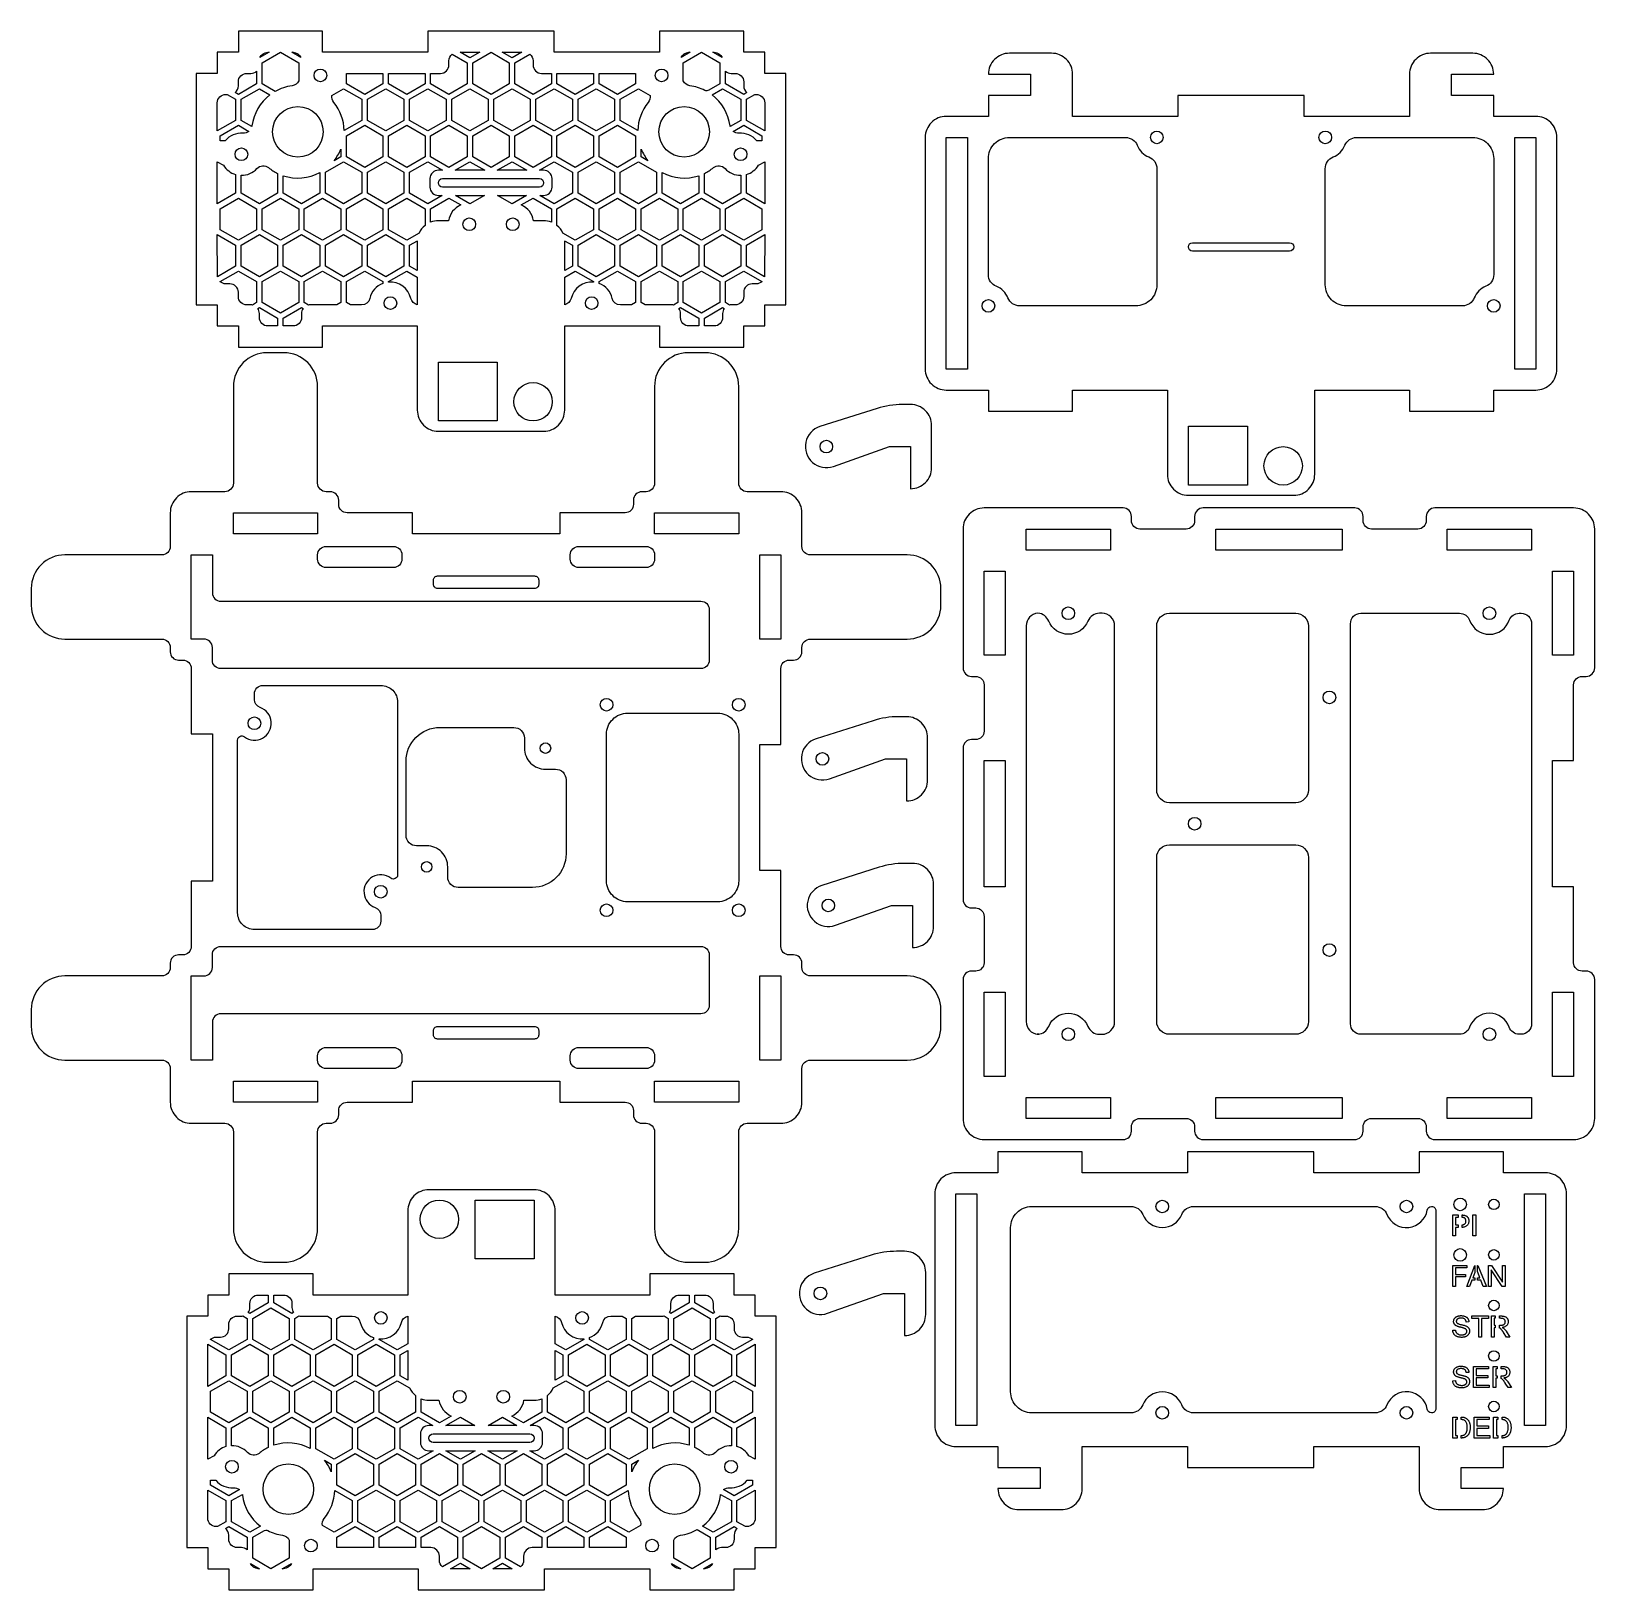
# Model space of a CAD drawing. Header units: millimetres. Extents: x -91 to 281, y -251 to 119.
import ezdxf

# ---------------------------------------------------------------- set-up
doc = ezdxf.new("R2010")
doc.units = ezdxf.units.MM

# ---------------------------------------------------------------- blocks, each defined once
blk = doc.blocks.new('Side')
for points in [[(-25, 70), (-25, 75), (-45, 75), (-45, 70), (-50, 70), (-50, 65), (-55, 65), (-55, 10), (-50, 10), (-50, 5), (-45, 5), (-45, 0), (-25, 0), (-25, 5), (0, 5), (0, 0), (30, 0), (30, 5), (55, 5), (55, 0), (75, 0), (75, 5), (80, 5), (80, 10), (85, 10), (85, 65), (80, 65), (80, 70), (75, 70), (75, 75), (55, 75), (55, 70), (32.5, 70), (32.5, 90, 0.414214), (27.5, 95), (2.5, 95, 0.414214), (-2.5, 90), (-2.5, 70)], [(-40, 65.62), (-40.37, 65.84, 0.156392), (-40, 67), (-40, 68, -0.414214), (-38, 70), (-35.67, 70), (-35.67, 68.12)], [(-32, 70, -0.414214), (-30, 68), (-30, 67, 0.156391), (-29.63, 65.84), (-30, 65.62), (-34.33, 68.12), (-34.33, 70)], [(60, 68, -0.414214), (62, 70), (64.33, 70), (64.33, 68.12), (60, 65.62), (59.63, 65.84, 0.156391), (60, 67)], [(68, 70, -0.414214), (70, 68), (70, 67, 0.156392), (70.37, 65.84), (70, 65.62), (65.67, 68.12), (65.67, 70)], [(-45, 63, -0.414214), (-43, 65), (-42, 65, 0.043421), (-41.65, 65.03), (-40.67, 64.46), (-40.67, 59.46), (-45, 56.96), (-49.33, 59.46), (-49.33, 59.49, -0.183929), (-48, 60), (-47, 60, 0.414214), (-45, 62)], [(-29.33, 64.46), (-28.35, 65.03, 0.043422), (-28, 65), (-21.6, 65), (-20.67, 64.46), (-20.67, 59.46), (-25, 56.96), (-29.33, 59.46)], [(-19.33, 64.46), (-18.4, 65), (-15.72, 65, -0.349383), (-13.78, 63.45, 0.250894), (-10.67, 59.89), (-10.67, 59.46), (-15, 56.96), (-19.33, 59.46)], [(-9.33, 59.46), (-9.33, 59.59, 0.373573), (-4.03, 63.45, -0.291231), (-2.5, 64.96), (-2.5, 58.4), (-5, 56.96)], [(32.5, 64.96, -0.291231), (34.03, 63.45, 0.373573), (39.33, 59.59), (39.33, 59.46), (35, 56.96), (32.5, 58.4)], [(45.72, 65), (48.4, 65), (49.33, 64.46), (49.33, 59.46), (45, 56.96), (40.67, 59.46), (40.67, 59.89, 0.250894), (43.78, 63.45, -0.349383)], [(51.6, 65), (58, 65, 0.043422), (58.35, 65.03), (59.33, 64.46), (59.33, 59.46), (55, 56.96), (50.67, 59.46), (50.67, 64.46)], [(75, 63), (75, 62, 0.414214), (77, 60), (78, 60, -0.183929), (79.33, 59.49), (79.33, 59.46), (75, 56.96), (70.67, 59.46), (70.67, 64.46), (71.65, 65.03, 0.043421), (72, 65), (73, 65, -0.414214)], [(-2.5, 56.86), (-2.5, 50, 0.012968), (-2.49, 49.74), (-4.33, 50.8), (-4.33, 55.8)], [(32.49, 49.74, 0.012968), (32.5, 50), (32.5, 56.86), (34.33, 55.8), (34.33, 50.8)], [(-9.33, 47.14), (-5, 49.64), (-2.06, 47.94, 0.115468), (-0.67, 46.13), (-0.67, 42.14), (-5, 39.64), (-9.33, 42.14)], [(39.33, 47.14), (39.33, 42.14), (35, 39.64), (30.67, 42.14), (30.67, 46.13, 0.115468), (32.06, 47.94), (35, 49.64)], [(0.67, 42.14), (0.67, 45.35, 0.093959), (2.5, 45), (4.91, 45, 0.251602), (7.81, 41.26), (5, 39.64)], [(29.33, 42.14), (25, 39.64), (22.19, 41.26, 0.251602), (25.09, 45), (27.5, 45, 0.093959), (29.33, 45.35)], [(-45.67, 38.48), (-45.67, 34.01, 0.185154), (-48.51, 31.84), (-50, 30.98), (-50, 40.98)], [(-35.67, 38.48), (-35.67, 33.77, 0.058333), (-37.82, 32.39, -0.398286), (-40.57, 32.59, 0.214381), (-44.33, 34.21), (-44.33, 38.48), (-40, 40.98)], [(-30, 40.98), (-25.67, 38.48), (-25.67, 33.58, 0.205914), (-34.33, 34.31), (-34.33, 38.48)], [(-4.33, 38.48), (0, 40.98), (3.43, 39), (2.5, 39, 0.414214), (0.5, 37), (0.5, 35, 0.414214), (2.5, 33), (3.5, 33), (0, 30.98), (-4.33, 33.48)], [(27.5, 39), (26.57, 39), (30, 40.98), (34.33, 38.48), (34.33, 33.48), (30, 30.98), (26.5, 33), (27.5, 33, 0.414214), (29.5, 35), (29.5, 37, 0.414214)], [(55.67, 38.48), (60, 40.98), (64.33, 38.48), (64.33, 34.31, 0.205914), (55.67, 33.58)], [(70.57, 32.59, -0.398286), (67.82, 32.39, 0.058333), (65.67, 33.77), (65.67, 38.48), (70, 40.98), (74.33, 38.48), (74.33, 34.21, 0.214381)], [(80, 30.98), (78.51, 31.84, 0.185154), (75.67, 34.01), (75.67, 38.48), (80, 40.98)], [(3.5, 35, -1), (3.5, 37), (26.5, 37, -1), (26.5, 35)], [(-22.26, 30.74), (-20.67, 29.82), (-20.67, 28.02, 0.071939)], [(50.67, 29.82), (52.26, 30.74, 0.071939), (50.67, 28.02)], [(-49.33, 26), (-48.09, 26, 0.240581), (-43.9, 24.23, -0.192985), (-42.48, 23.78), (-45, 22.32), (-49.33, 24.82)], [(72.48, 23.78, -0.192985), (73.9, 24.23, 0.240581), (78.09, 26), (79.33, 26), (79.33, 24.82), (75, 22.32)], [(-50, 23.66), (-45.67, 21.16), (-45.67, 16.16), (-47.68, 15), (-48, 15, -0.414214), (-50, 17)], [(-44.33, 21.16), (-41.79, 22.63, -0.0176), (-41.77, 22.49, 0.201719), (-37.5, 15.11), (-40, 13.66), (-44.33, 16.16)], [(-20, 13.66), (-22.76, 15.25, -0.224283), (-22.35, 16.91, 0.166228), (-19.86, 23.58), (-15.67, 21.16), (-15.67, 16.16)], [(52.35, 16.91, -0.224283), (52.76, 15.25), (50, 13.66), (45.67, 16.16), (45.67, 21.16), (49.86, 23.58, 0.166228)], [(71.79, 22.63), (74.33, 21.16), (74.33, 16.16), (70, 13.66), (67.5, 15.11, 0.201719), (71.77, 22.49, -0.0176)], [(77.68, 15), (75.67, 16.16), (75.67, 21.16), (80, 23.66), (80, 17, -0.414214), (78, 15)], [(-45.75, 14.56), (-45, 15), (-40.67, 12.5), (-40.67, 9.49, 0.183926), (-42, 10), (-43, 10, -0.414214), (-45, 12), (-45, 13, 0.228437)], [(5, 7), (5, 8, 0.414214), (3, 10), (0.67, 10), (0.67, 12.5), (5, 15), (9.33, 12.5), (9.33, 7.5), (5.75, 5.44, -0.228436)], [(24.25, 5.44), (20.67, 7.5), (20.67, 12.5), (25, 15), (29.33, 12.5), (29.33, 10), (27, 10, 0.414214), (25, 8), (25, 7, -0.228436)], [(73, 10), (72, 10, 0.183926), (70.67, 9.49), (70.67, 12.5), (75, 15), (75.75, 14.56, 0.228437), (75, 13), (75, 12, -0.414214)], [(-36.72, 14.01, -0.251824), (-35.77, 14.04, 0.084309), (-32.25, 12.96, -0.2636), (-30.67, 11.78), (-30.67, 7.5), (-35, 5), (-39.33, 7.5), (-39.33, 12.5)], [(60.67, 11.78, -0.2636), (62.25, 12.96, 0.096442), (66.24, 14.28), (69.33, 12.5), (69.33, 7.5), (65, 5), (60.67, 7.5)], [(-38, 5, -0.306667), (-39.86, 6.26), (-37.68, 5)], [(-32.32, 5), (-30.14, 6.26, -0.306667), (-32, 5)], [(62, 5, -0.306667), (60.14, 6.26), (62.32, 5)], [(69.86, 6.26, -0.306667), (68, 5), (67.68, 5)]]:
    blk.add_lwpolyline(points, format="xyb", close=True)
for points in [[(27.5, 92.56), (27.5, 78.56), (13.5, 78.56), (13.5, 92.56)], [(-30.67, 64.46), (-30.67, 59.46), (-35, 56.96), (-39.33, 59.46), (-39.33, 64.46), (-35, 66.96)], [(60.67, 64.46), (65, 66.96), (69.33, 64.46), (69.33, 59.46), (65, 56.96), (60.67, 59.46)], [(-50, 48.3), (-49.98, 58.29), (-45.67, 55.8), (-45.67, 50.8)], [(-44.33, 55.8), (-40, 58.3), (-35.67, 55.8), (-35.67, 50.8), (-40, 48.3), (-44.33, 50.8)], [(-34.33, 55.8), (-30, 58.3), (-25.67, 55.8), (-25.67, 50.8), (-30, 48.3), (-34.33, 50.8)], [(-24.33, 55.8), (-20, 58.3), (-15.67, 55.8), (-15.67, 50.8), (-20, 48.3), (-24.33, 50.8)], [(-10, 48.3), (-14.33, 50.8), (-14.33, 55.8), (-10, 58.3), (-5.67, 55.8), (-5.67, 50.8)], [(44.33, 55.8), (44.33, 50.8), (40, 48.3), (35.67, 50.8), (35.67, 55.8), (40, 58.3)], [(54.33, 55.8), (54.33, 50.8), (50, 48.3), (45.67, 50.8), (45.67, 55.8), (50, 58.3)], [(55.67, 55.8), (60, 58.3), (64.33, 55.8), (64.33, 50.8), (60, 48.3), (55.67, 50.8)], [(74.33, 50.8), (70, 48.3), (65.67, 50.8), (65.67, 55.8), (70, 58.3), (74.33, 55.8)], [(75.67, 55.8), (79.98, 58.29), (80, 48.3), (75.67, 50.8)], [(-40.67, 42.14), (-45, 39.64), (-49.33, 42.14), (-49.33, 47.14), (-45, 49.64), (-40.67, 47.14)], [(-30.67, 42.14), (-35, 39.64), (-39.33, 42.14), (-39.33, 47.14), (-35, 49.64), (-30.67, 47.14)], [(-20.67, 42.14), (-25, 39.64), (-29.33, 42.14), (-29.33, 47.14), (-25, 49.64), (-20.67, 47.14)], [(-10.67, 42.14), (-15, 39.64), (-19.33, 42.14), (-19.33, 47.14), (-15, 49.64), (-10.67, 47.14)], [(49.33, 42.14), (45, 39.64), (40.67, 42.14), (40.67, 47.14), (45, 49.64), (49.33, 47.14)], [(59.33, 42.14), (55, 39.64), (50.67, 42.14), (50.67, 47.14), (55, 49.64), (59.33, 47.14)], [(69.33, 42.14), (65, 39.64), (60.67, 42.14), (60.67, 47.14), (65, 49.64), (69.33, 47.14)], [(79.33, 42.14), (75, 39.64), (70.67, 42.14), (70.67, 47.14), (75, 49.64), (79.33, 47.14)], [(-15.67, 38.48), (-15.67, 33.48), (-20, 30.98), (-24.33, 33.48), (-24.33, 38.48), (-20, 40.98)], [(-14.33, 33.48), (-14.33, 38.48), (-10, 40.98), (-5.67, 38.48), (-5.67, 33.48), (-10, 30.98)], [(6.57, 39), (10, 40.98), (13.43, 39)], [(16.57, 39), (20, 40.98), (23.43, 39)], [(40, 30.98), (35.67, 33.48), (35.67, 38.48), (40, 40.98), (44.33, 38.48), (44.33, 33.48)], [(54.33, 33.48), (50, 30.98), (45.67, 33.48), (45.67, 38.48), (50, 40.98), (54.33, 38.48)], [(-10.67, 24.82), (-15, 22.32), (-19.33, 24.82), (-19.33, 29.82), (-15, 32.32), (-10.67, 29.82)], [(-0.67, 24.82), (-5, 22.32), (-9.33, 24.82), (-9.33, 29.82), (-5, 32.32), (-0.67, 29.82)], [(5, 22.32), (0.67, 24.82), (0.67, 29.82), (5, 32.32), (9.33, 29.82), (9.33, 24.82)], [(13.5, 33), (10, 30.98), (6.5, 33)], [(10.67, 24.82), (10.67, 29.82), (15, 32.32), (19.33, 29.82), (19.33, 24.82), (15, 22.32)], [(16.5, 33), (23.5, 33), (20, 30.98)], [(29.33, 24.82), (25, 22.32), (20.67, 24.82), (20.67, 29.82), (25, 32.32), (29.33, 29.82)], [(39.33, 29.82), (39.33, 24.82), (35, 22.32), (30.67, 24.82), (30.67, 29.82), (35, 32.32)], [(45, 32.32), (49.33, 29.82), (49.33, 24.82), (45, 22.32), (40.67, 24.82), (40.67, 29.82)], [(-14.33, 16.16), (-14.33, 21.16), (-10, 23.66), (-5.67, 21.16), (-5.67, 16.16), (-10, 13.66)], [(4.33, 16.16), (0, 13.66), (-4.33, 16.16), (-4.33, 21.16), (0, 23.66), (4.33, 21.16)], [(14.33, 16.16), (10, 13.66), (5.67, 16.16), (5.67, 21.16), (10, 23.66), (14.33, 21.16)], [(24.33, 21.16), (24.33, 16.16), (20, 13.66), (15.67, 16.16), (15.67, 21.16), (20, 23.66)], [(25.67, 21.16), (30, 23.66), (34.33, 21.16), (34.33, 16.16), (30, 13.66), (25.67, 16.16)], [(40, 23.66), (44.33, 21.16), (44.33, 16.16), (40, 13.66), (35.67, 16.16), (35.67, 21.16)], [(-15, 15), (-10.67, 12.5), (-10.67, 10), (-19.33, 10), (-19.33, 12.5)], [(-5, 15), (-0.67, 12.5), (-0.67, 10), (-9.33, 10), (-9.33, 12.5)], [(10.67, 12.5), (15, 15), (19.33, 12.5), (19.33, 7.5), (15, 5), (10.67, 7.5)], [(39.33, 10), (30.67, 10), (30.67, 12.5), (35, 15), (39.33, 12.5)], [(49.33, 10), (40.67, 10), (40.67, 12.5), (45, 15), (49.33, 12.5)], [(10, 6.34), (12.32, 5), (10, 5), (7.68, 5)], [(17.68, 5), (20, 6.34), (22.32, 5), (20, 5)]]:
    blk.add_lwpolyline(points, close=True)
for centre, radius in [((5, 88), 4.56), ((-8.9, 64.57), 1.5), ((38.9, 64.57), 1.5), ((9.84, 45.83), 1.5), ((20.16, 45.83), 1.5), ((-44.26, 29.22), 1.5), ((-30.86, 23.88), 6), ((60.86, 23.88), 6), ((74.26, 29.22), 1.5), ((-25.52, 10.48), 1.5), ((55.52, 10.48), 1.5)]:
    blk.add_circle(centre, radius)
blk = doc.blocks.new('Lock')
blk.add_lwpolyline([(10, 5, 0.414214), (5, 10), (3.09, 10, 0.076893), (-2.95, 9.07), (-16.51, 4.77, 1.016571), (-13.33, -4.71), (0, 0), (5, 0), (5, -10, 0.414214), (10, -5)], format="xyb", close=True)
blk.add_circle((-15, 0), 1.5)
blk = doc.blocks.new('Front')
for points in [[(60, -115), (60, -92.5), (80, -92.5, 0.414214), (85, -87.5), (85, -62.5, 0.414214), (80, -57.5), (60, -57.5), (60, -35), (65, -35), (65, -15), (60, -15), (60, -5, 0.414214), (55, 0), (0, 0, 0.414214), (-5, -5), (-5, -15), (-10, -15), (-10, -25), (-15, -25), (-15, -15, 0.414214), (-20, -20), (-20, -30, 0.414214), (-15, -35), (-10, -35), (-5, -35), (-5, -60), (-10, -60), (-10, -90), (-5, -90), (-5, -115), (-10, -115), (-15, -115, 0.414214), (-20, -120), (-20, -130, 0.414214), (-15, -135), (-15, -125), (-10, -125), (-10, -135), (-5, -135), (-5, -145, 0.414214), (0, -150), (55, -150, 0.414214), (60, -145), (60, -135), (65, -135), (65, -115)], [(32.58, -15, -0.305615), (35.36, -16.88, 0.203231), (38.12, -19.64, -0.305615), (40, -22.42), (40, -50, -0.414214), (35, -55), (7.42, -55, -0.305615), (4.64, -53.13, 0.203231), (1.87, -50.36, -0.305615), (0, -47.58), (0, -20, -0.414214), (5, -15)], [(25, -63.5, -1), (27, -63.5), (27, -86.5, -1), (25, -86.5)], [(4.64, -96.88, -0.305615), (7.42, -95), (35, -95, -0.414214), (40, -100), (40, -127.58, -0.305615), (38.12, -130.36, 0.203231), (35.36, -133.13, -0.305615), (32.58, -135), (5, -135, -0.414214), (0, -130), (0, -102.42, -0.305615), (1.87, -99.64, 0.203231)]]:
    blk.add_lwpolyline(points, format="xyb", close=True)
for points in [[(0, -10), (0, -5), (55, -5), (55, -10)], [(68.56, -73.5), (82.56, -73.5), (82.56, -87.5), (68.56, -87.5)], [(55, -145), (0, -145), (0, -140), (55, -140)]]:
    blk.add_lwpolyline(points, close=True)
for centre, radius in [((40, -15), 1.5), ((0, -55), 1.5), ((78, -65), 4.56), ((0, -95), 1.5), ((40, -135), 1.5)]:
    blk.add_circle(centre, radius)
blk = doc.blocks.new('Back')
for points in [[(-5, 115), (-5, 90), (-10, 90), (-10, 60), (-5, 60), (-5, 35), (-10, 35), (-10, 15), (-5, 15), (-5, 5, 0.414214), (0, 0), (55, 0, 0.414214), (60, 5), (60, 15), (65, 15), (65, 25), (70, 25), (70, 15, 0.414214), (75, 20), (75, 30, 0.414214), (70, 35), (65, 35), (60, 35), (60, 60), (65, 60), (65, 90), (60, 90), (60, 115), (65, 115), (70, 115, 0.414214), (75, 120), (75, 130, 0.414214), (70, 135), (70, 125), (65, 125), (65, 135), (60, 135), (60, 145, 0.414214), (55, 150), (0, 150, 0.414214), (-5, 145), (-5, 135), (-10, 135), (-10, 115)], [(52, 117.92, -0.365977), (51.17, 116.93, 0.756168), (50.13, 107.36, -0.305615), (52, 104.58), (52, 61.42, -0.305615), (50.13, 58.64, 0.6742), (50.13, 49.36, -0.305615), (52, 46.58), (52, 23, -0.414214), (47, 18), (8, 18, -0.414214), (3, 23), (3, 46.58, -0.305615), (4.87, 49.36, 0.6742), (4.87, 58.64, -0.305615), (3, 61.42), (3, 104.58, -0.305615), (4.87, 107.36, 0.756168), (3.83, 116.93, -0.365977), (3, 117.92), (3, 118, -0.414214), (4, 119), (51, 119, -0.414214), (52, 118)]]:
    blk.add_lwpolyline(points, format="xyb", close=True)
for points in [[(0, 140), (0, 145), (55, 145), (55, 140)], [(18.07, 132.13), (22, 132.13), (22, 131.5), (17, 131.5), (17, 132.18), (20.93, 134.8), (17, 134.8), (17, 135.44), (22, 135.44), (22, 134.76)], [(29.55, 134.1), (29, 134.1), (29, 134.38), (29, 134.51), (29, 134.64), (29.01, 134.76), (29.02, 134.89), (29.04, 135.02), (29.07, 135.14), (29.1, 135.27), (29.13, 135.39), (29.18, 135.48), (29.22, 135.56), (29.27, 135.64), (29.33, 135.71), (29.39, 135.78), (29.46, 135.84), (29.53, 135.9), (29.61, 135.95), (29.7, 136), (29.79, 136.04), (29.88, 136.08), (29.97, 136.11), (30.17, 136.14), (30.26, 136.15), (30.36, 136.16), (30.49, 136.15), (30.61, 136.13), (30.73, 136.11), (30.85, 136.07), (30.96, 136.02), (31.06, 135.96), (31.16, 135.89), (31.26, 135.81), (31.35, 135.7), (31.44, 135.58), (31.52, 135.45), (31.58, 135.32), (31.63, 135.19), (31.67, 135.04), (31.7, 134.9), (31.73, 134.75), (31.75, 134.8), (31.78, 134.86), (31.81, 134.91), (31.84, 134.96), (31.87, 135.01), (31.9, 135.06), (31.94, 135.1), (31.97, 135.15), (32.05, 135.23), (32.13, 135.3), (32.21, 135.37), (32.29, 135.44), (32.37, 135.51), (32.46, 135.57), (32.55, 135.64), (32.64, 135.7), (34, 136.57), (34, 135.74), (32.96, 135.07), (32.87, 135.02), (32.78, 134.96), (32.7, 134.9), (32.61, 134.84), (32.52, 134.78), (32.44, 134.72), (32.35, 134.66), (32.27, 134.6), (32.22, 134.56), (32.18, 134.52), (32.13, 134.48), (32.09, 134.44), (32.05, 134.4), (32.01, 134.35), (31.97, 134.31), (31.94, 134.26), (31.92, 134.24), (31.91, 134.22), (31.9, 134.2), (31.89, 134.18), (31.88, 134.16), (31.87, 134.14), (31.86, 134.12), (31.85, 134.1), (31.21, 134.1), (31.21, 134.24), (31.21, 134.34), (31.2, 134.43), (31.2, 134.51), (31.19, 134.6), (31.18, 134.69), (31.16, 134.78), (31.14, 134.87), (31.11, 134.95), (31.09, 135.01), (31.06, 135.07), (31.03, 135.12), (31, 135.17), (30.96, 135.22), (30.91, 135.26), (30.86, 135.3), (30.81, 135.34), (30.76, 135.37), (30.71, 135.4), (30.65, 135.42), (30.6, 135.44), (30.54, 135.46), (30.48, 135.47), (30.42, 135.47), (30.36, 135.48), (30.28, 135.47), (30.2, 135.46), (30.12, 135.44), (30.04, 135.41), (29.97, 135.38), (29.91, 135.33), (29.84, 135.27), (29.78, 135.22), (29.72, 135.13), (29.67, 135.03), (29.63, 134.93), (29.59, 134.83), (29.57, 134.73), (29.56, 134.62), (29.56, 134.51), (29.55, 134.41), (29.55, 134.1)], [(43.21, 134.5), (43.21, 134.64), (43.21, 134.73), (43.2, 134.82), (43.2, 134.91), (43.19, 135), (43.18, 135.08), (43.16, 135.17), (43.14, 135.26), (43.11, 135.35), (43.09, 135.4), (43.06, 135.46), (43.03, 135.52), (43, 135.57), (42.96, 135.61), (42.91, 135.66), (42.86, 135.7), (42.81, 135.74), (42.76, 135.76), (42.71, 135.79), (42.65, 135.82), (42.6, 135.83), (42.54, 135.85), (42.42, 135.86), (42.36, 135.87), (42.28, 135.86), (42.2, 135.85), (42.12, 135.83), (42.04, 135.81), (41.97, 135.77), (41.91, 135.72), (41.84, 135.67), (41.78, 135.61), (41.72, 135.52), (41.67, 135.42), (41.63, 135.33), (41.59, 135.23), (41.57, 135.12), (41.56, 135.02), (41.56, 134.91), (41.55, 134.8), (41.55, 134.5), (41, 134.5), (41, 134.77), (41, 134.9), (41, 135.03), (41.01, 135.16), (41.02, 135.28), (41.04, 135.41), (41.07, 135.54), (41.1, 135.66), (41.13, 135.79), (41.18, 135.87), (41.22, 135.95), (41.27, 136.03), (41.33, 136.1), (41.39, 136.17), (41.46, 136.23), (41.53, 136.29), (41.61, 136.34), (41.7, 136.39), (41.79, 136.43), (41.88, 136.47), (41.97, 136.5), (42.07, 136.52), (42.17, 136.53), (42.26, 136.54), (42.36, 136.55), (42.49, 136.54), (42.61, 136.53), (42.73, 136.5), (42.85, 136.47), (42.96, 136.42), (43.06, 136.35), (43.16, 136.28), (43.26, 136.21), (43.35, 136.09), (43.44, 135.97), (43.52, 135.85), (43.58, 135.72), (43.63, 135.58), (43.67, 135.44), (43.7, 135.29), (43.73, 135.14), (43.75, 135.19), (43.78, 135.25), (43.81, 135.3), (43.84, 135.35), (43.87, 135.4), (43.9, 135.45), (43.94, 135.49), (43.97, 135.54), (44.05, 135.62), (44.13, 135.69), (44.21, 135.77), (44.29, 135.84), (44.37, 135.9), (44.46, 135.97), (44.55, 136.03), (44.64, 136.09), (46, 136.96), (46, 136.13), (44.96, 135.47), (44.87, 135.41), (44.78, 135.35), (44.7, 135.29), (44.61, 135.23), (44.52, 135.17), (44.44, 135.11), (44.35, 135.05), (44.27, 134.99), (44.22, 134.95), (44.18, 134.91), (44.13, 134.87), (44.09, 134.83), (44.05, 134.79), (44.01, 134.75), (43.97, 134.7), (43.94, 134.65), (43.93, 134.63), (43.91, 134.62), (43.9, 134.6), (43.89, 134.58), (43.88, 134.56), (43.87, 134.54), (43.86, 134.52), (43.85, 134.5), (43.21, 134.5)], [(53.59, 134.7), (53, 134.7), (53.01, 134.78), (53.01, 134.85), (53.02, 134.93), (53.03, 135.01), (53.04, 135.09), (53.05, 135.16), (53.06, 135.24), (53.07, 135.32), (53.1, 135.42), (53.13, 135.51), (53.17, 135.61), (53.21, 135.7), (53.25, 135.79), (53.31, 135.88), (53.37, 135.97), (53.43, 136.05), (53.62, 136.24), (53.71, 136.32), (53.82, 136.4), (53.93, 136.47), (54.04, 136.53), (54.16, 136.59), (54.28, 136.64), (54.43, 136.69), (54.57, 136.73), (54.72, 136.76), (54.87, 136.79), (55.02, 136.81), (55.17, 136.82), (55.32, 136.83), (55.47, 136.84), (55.6, 136.83), (55.73, 136.83), (55.86, 136.82), (55.98, 136.81), (56.11, 136.79), (56.23, 136.76), (56.36, 136.73), (56.48, 136.7), (56.58, 136.67), (56.67, 136.64), (56.77, 136.6), (56.86, 136.56), (56.95, 136.52), (57.04, 136.47), (57.12, 136.42), (57.21, 136.36), (57.27, 136.31), (57.34, 136.26), (57.4, 136.21), (57.46, 136.16), (57.51, 136.1), (57.56, 136.04), (57.61, 135.97), (57.66, 135.91), (57.71, 135.84), (57.74, 135.77), (57.78, 135.69), (57.82, 135.62), (57.84, 135.54), (57.87, 135.47), (57.89, 135.39), (57.91, 135.31), (57.93, 135.23), (57.94, 135.16), (57.96, 135.08), (57.97, 135.01), (57.98, 134.93), (57.99, 134.85), (57.99, 134.78), (58, 134.7), (57.4, 134.7), (57.4, 134.76), (57.39, 134.83), (57.38, 134.89), (57.37, 134.96), (57.36, 135.02), (57.35, 135.08), (57.33, 135.15), (57.32, 135.21), (57.29, 135.27), (57.27, 135.33), (57.24, 135.39), (57.21, 135.45), (57.18, 135.5), (57.14, 135.56), (57.1, 135.61), (57.06, 135.66), (56.99, 135.72), (56.92, 135.77), (56.84, 135.83), (56.76, 135.88), (56.68, 135.92), (56.6, 135.96), (56.51, 135.99), (56.43, 136.02), (56.31, 136.05), (56.19, 136.08), (56.07, 136.11), (55.95, 136.13), (55.83, 136.14), (55.71, 136.15), (55.58, 136.15), (55.46, 136.15), (55.31, 136.15), (55.15, 136.14), (54.99, 136.13), (54.84, 136.11), (54.69, 136.07), (54.54, 136.02), (54.4, 135.96), (54.26, 135.9), (54.17, 135.84), (54.08, 135.77), (54, 135.7), (53.92, 135.63), (53.86, 135.55), (53.8, 135.46), (53.74, 135.37), (53.69, 135.27), (53.67, 135.2), (53.66, 135.13), (53.64, 135.06), (53.63, 134.99), (53.61, 134.92), (53.61, 134.84), (53.6, 134.77), (53.59, 134.7)], [(53.59, 133.7), (53.59, 133.36), (57.41, 133.36), (57.41, 133.7), (58, 133.7), (58, 132.7), (53, 132.7), (53, 133.7)], [(17, 128.9), (17, 128.93), (22, 130.98), (22, 130.22), (20.49, 129.64), (20.49, 128.9), (19.95, 128.9), (19.95, 129.44), (18.56, 128.91), (18.56, 128.91), (18.55, 128.91), (18.54, 128.91), (18.54, 128.9), (18.53, 128.9), (18.53, 128.9), (17, 128.9)], [(29.55, 133.1), (29.55, 132.82), (31.21, 132.82), (31.21, 133.1), (31.78, 133.1), (31.78, 132.82), (34, 132.82), (34, 132.16), (29, 132.16), (29, 133.1)], [(29.59, 129.82), (34, 129.82), (34, 129.16), (29.59, 129.16), (29.59, 127.51), (29, 127.51), (29, 131.47), (29.59, 131.47)], [(43.21, 133.5), (43.78, 133.5), (43.78, 133.21), (46, 133.21), (46, 132.55), (41, 132.55), (41, 133.5), (41.55, 133.5), (41.55, 133.21), (43.21, 133.21)], [(45.41, 131.63), (46, 131.63), (46, 127.9), (41, 127.9), (41, 131.51), (41.59, 131.51), (41.59, 128.56), (43.12, 128.56), (43.12, 131.33), (43.71, 131.33), (43.71, 128.56), (45.41, 128.56)], [(57.41, 131.79), (58, 131.79), (58, 128.06), (53, 128.06), (53, 131.67), (53.59, 131.67), (53.59, 128.72), (55.12, 128.72), (55.12, 131.49), (55.71, 131.49), (55.71, 128.72), (57.41, 128.72)], [(5, 128.43), (10, 128.43), (10, 127.77), (5, 127.77)], [(5.01, 125.25), (5.01, 125.3), (5.01, 125.35), (5.02, 125.4), (5.02, 125.45), (5.03, 125.5), (5.04, 125.55), (5.04, 125.6), (5.05, 125.65), (5.06, 125.73), (5.08, 125.81), (5.1, 125.89), (5.13, 125.97), (5.2, 126.12), (5.24, 126.19), (5.28, 126.26), (5.33, 126.33), (5.38, 126.39), (5.44, 126.44), (5.5, 126.5), (5.56, 126.54), (5.63, 126.59), (5.69, 126.63), (5.76, 126.66), (5.85, 126.7), (5.93, 126.73), (6.01, 126.76), (6.1, 126.78), (6.18, 126.8), (6.27, 126.81), (6.36, 126.81), (6.45, 126.82), (6.6, 126.8), (6.74, 126.79), (6.89, 126.76), (7.03, 126.72), (7.16, 126.66), (7.28, 126.58), (7.41, 126.5), (7.53, 126.41), (7.62, 126.28), (7.7, 126.14), (7.78, 126.01), (7.85, 125.87), (7.9, 125.72), (7.93, 125.57), (7.95, 125.41), (7.96, 125.25), (7.37, 125.25), (7.36, 125.33), (7.34, 125.41), (7.32, 125.49), (7.29, 125.57), (7.26, 125.64), (7.22, 125.72), (7.18, 125.79), (7.14, 125.86), (7.07, 125.93), (6.99, 125.98), (6.92, 126.03), (6.83, 126.07), (6.75, 126.1), (6.66, 126.12), (6.56, 126.13), (6.47, 126.13), (6.39, 126.13), (6.32, 126.12), (6.25, 126.11), (6.19, 126.1), (6.12, 126.07), (6.05, 126.05), (5.99, 126.01), (5.93, 125.98), (5.88, 125.93), (5.83, 125.89), (5.78, 125.84), (5.74, 125.79), (5.71, 125.74), (5.68, 125.68), (5.66, 125.62), (5.63, 125.56), (5.63, 125.52), (5.62, 125.48), (5.62, 125.44), (5.61, 125.4), (5.61, 125.37), (5.6, 125.33), (5.6, 125.29), (5.6, 125.25), (5.01, 125.25)], [(17, 128.22), (18.67, 128.22), (19.95, 127.74), (19.95, 128.22), (20.49, 128.22), (20.49, 127.55), (22, 127), (22, 126.3)], [(19.73, 123.66), (22, 123.66), (22, 123), (17, 123), (17, 126.37), (17.59, 126.37), (17.59, 123.66), (19.14, 123.66), (19.14, 126.01), (19.73, 126.01)], [(33.89, 123.99), (33.83, 123.89), (33.78, 123.78), (33.71, 123.68), (33.64, 123.59), (33.56, 123.5), (33.48, 123.42), (33.39, 123.35), (33.29, 123.27), (33.19, 123.22), (33.08, 123.16), (32.97, 123.11), (32.86, 123.07), (32.75, 123.04), (32.63, 123.02), (32.51, 123.01), (32.39, 123), (32.34, 123.62), (32.42, 123.64), (32.5, 123.65), (32.58, 123.67), (32.66, 123.69), (32.74, 123.72), (32.81, 123.75), (32.88, 123.79), (32.95, 123.83), (33.02, 123.88), (33.08, 123.94), (33.13, 123.99), (33.18, 124.05), (33.23, 124.12), (33.27, 124.19), (33.31, 124.26), (33.34, 124.33), (33.38, 124.43), (33.44, 124.61), (33.46, 124.71), (33.47, 124.81), (33.48, 124.9), (33.49, 125), (33.49, 125.1), (33.49, 125.19), (33.48, 125.27), (33.48, 125.36), (33.47, 125.44), (33.45, 125.52), (33.43, 125.61), (33.4, 125.69), (33.38, 125.77), (33.35, 125.83), (33.32, 125.89), (33.29, 125.95), (33.26, 126.01), (33.22, 126.06), (33.17, 126.11), (33.12, 126.16), (33.07, 126.2), (33.02, 126.23), (32.97, 126.26), (32.92, 126.29), (32.87, 126.31), (32.81, 126.32), (32.76, 126.33), (32.7, 126.34), (32.64, 126.34), (32.59, 126.34), (32.53, 126.33), (32.48, 126.32), (32.43, 126.31), (32.37, 126.29), (32.33, 126.26), (32.28, 126.24), (32.23, 126.21), (32.18, 126.16), (32.14, 126.11), (32.09, 126.06), (32.05, 126), (32.02, 125.94), (31.99, 125.88), (31.96, 125.82), (31.94, 125.76), (31.9, 125.65), (31.87, 125.54), (31.83, 125.43), (31.8, 125.31), (31.77, 125.2), (31.75, 125.09), (31.72, 124.98), (31.69, 124.87), (31.66, 124.74), (31.63, 124.62), (31.6, 124.5), (31.56, 124.37), (31.52, 124.25), (31.48, 124.14), (31.43, 124.02), (31.38, 123.9), (31.34, 123.82), (31.29, 123.75), (31.24, 123.67), (31.18, 123.6), (31.12, 123.54), (31.06, 123.48), (30.99, 123.42), (30.92, 123.37), (30.84, 123.33), (30.77, 123.29), (30.69, 123.26), (30.62, 123.23), (30.54, 123.22), (30.46, 123.2), (30.38, 123.2), (30.29, 123.19), (30.2, 123.2), (30.1, 123.21), (30.01, 123.22), (29.92, 123.25), (29.84, 123.28), (29.75, 123.32), (29.67, 123.36), (29.58, 123.41), (29.5, 123.47), (29.43, 123.54), (29.35, 123.61), (29.29, 123.68), (29.23, 123.76), (29.18, 123.85), (29.13, 123.94), (29.09, 124.03), (29.05, 124.14), (29.01, 124.26), (28.98, 124.37), (28.95, 124.48), (28.94, 124.6), (28.93, 124.72), (28.92, 124.83), (28.91, 124.95), (28.92, 125.08), (28.93, 125.2), (28.94, 125.33), (28.96, 125.45), (28.98, 125.57), (29.01, 125.69), (29.05, 125.81), (29.09, 125.93), (29.14, 126.03), (29.19, 126.12), (29.25, 126.21), (29.31, 126.3), (29.38, 126.38), (29.45, 126.45), (29.54, 126.52), (29.62, 126.58), (29.71, 126.64), (29.81, 126.68), (29.9, 126.73), (30, 126.76), (30.1, 126.79), (30.2, 126.81), (30.3, 126.82), (30.41, 126.83), (30.46, 126.2), (30.35, 126.18), (30.25, 126.16), (30.16, 126.13), (30.06, 126.09), (29.98, 126.05), (29.89, 125.99), (29.82, 125.92), (29.74, 125.85), (29.68, 125.75), (29.63, 125.65), (29.58, 125.54), (29.54, 125.44), (29.52, 125.32), (29.51, 125.21), (29.5, 125.1), (29.5, 124.98), (29.5, 124.86), (29.51, 124.75), (29.52, 124.63), (29.54, 124.52), (29.57, 124.41), (29.61, 124.31), (29.66, 124.21), (29.72, 124.1), (29.77, 124.05), (29.83, 123.99), (29.89, 123.94), (29.95, 123.9), (30.02, 123.87), (30.09, 123.85), (30.17, 123.84), (30.25, 123.83), (30.31, 123.83), (30.37, 123.84), (30.43, 123.86), (30.49, 123.88), (30.55, 123.9), (30.6, 123.94), (30.64, 123.98), (30.69, 124.02), (30.76, 124.14), (30.82, 124.26), (30.87, 124.38), (30.92, 124.5), (30.96, 124.63), (30.99, 124.76), (31.02, 124.89), (31.05, 125.02), (31.08, 125.16), (31.11, 125.3), (31.15, 125.44), (31.18, 125.58), (31.22, 125.72), (31.27, 125.86), (31.32, 125.99), (31.37, 126.13), (31.41, 126.22), (31.46, 126.31), (31.52, 126.4), (31.58, 126.49), (31.64, 126.56), (31.72, 126.64), (31.8, 126.7), (31.88, 126.77), (31.96, 126.82), (32.04, 126.86), (32.13, 126.9), (32.22, 126.93), (32.31, 126.95), (32.4, 126.97), (32.49, 126.97), (32.59, 126.98), (32.69, 126.97), (32.79, 126.96), (32.89, 126.95), (32.98, 126.92), (33.07, 126.89), (33.16, 126.85), (33.25, 126.8), (33.34, 126.75), (33.43, 126.68), (33.51, 126.62), (33.59, 126.54), (33.66, 126.46), (33.73, 126.38), (33.78, 126.29), (33.84, 126.19), (33.89, 126.1), (33.93, 125.98), (33.97, 125.86), (34.01, 125.74), (34.04, 125.62), (34.06, 125.5), (34.07, 125.38), (34.08, 125.26), (34.09, 125.13), (34.08, 124.99), (34.07, 124.84), (34.06, 124.7), (34.04, 124.55), (34.01, 124.41), (33.98, 124.27), (33.93, 124.13), (33.89, 123.99)], [(45.89, 123.99), (45.83, 123.89), (45.78, 123.78), (45.71, 123.68), (45.64, 123.59), (45.56, 123.5), (45.48, 123.42), (45.39, 123.35), (45.29, 123.27), (45.19, 123.22), (45.08, 123.16), (44.97, 123.11), (44.86, 123.07), (44.75, 123.04), (44.63, 123.02), (44.51, 123.01), (44.39, 123), (44.34, 123.62), (44.42, 123.64), (44.5, 123.65), (44.58, 123.67), (44.66, 123.69), (44.74, 123.72), (44.81, 123.75), (44.88, 123.79), (44.95, 123.83), (45.02, 123.88), (45.08, 123.94), (45.13, 123.99), (45.18, 124.05), (45.23, 124.12), (45.27, 124.19), (45.31, 124.26), (45.34, 124.33), (45.38, 124.43), (45.44, 124.61), (45.46, 124.71), (45.47, 124.81), (45.48, 124.9), (45.49, 125), (45.49, 125.1), (45.49, 125.19), (45.48, 125.27), (45.48, 125.36), (45.47, 125.44), (45.45, 125.52), (45.43, 125.61), (45.4, 125.69), (45.38, 125.77), (45.35, 125.83), (45.32, 125.89), (45.29, 125.95), (45.26, 126.01), (45.22, 126.06), (45.17, 126.11), (45.12, 126.16), (45.07, 126.2), (45.02, 126.23), (44.97, 126.26), (44.92, 126.29), (44.87, 126.31), (44.81, 126.32), (44.76, 126.33), (44.7, 126.34), (44.64, 126.34), (44.59, 126.34), (44.53, 126.33), (44.48, 126.32), (44.43, 126.31), (44.37, 126.29), (44.33, 126.26), (44.28, 126.24), (44.23, 126.21), (44.18, 126.16), (44.14, 126.11), (44.09, 126.06), (44.05, 126), (44.02, 125.94), (43.99, 125.88), (43.96, 125.82), (43.94, 125.76), (43.9, 125.65), (43.87, 125.54), (43.83, 125.43), (43.8, 125.31), (43.77, 125.2), (43.75, 125.09), (43.72, 124.98), (43.69, 124.87), (43.66, 124.74), (43.63, 124.62), (43.6, 124.5), (43.56, 124.37), (43.52, 124.25), (43.48, 124.14), (43.43, 124.02), (43.38, 123.9), (43.34, 123.82), (43.29, 123.75), (43.24, 123.67), (43.18, 123.6), (43.12, 123.54), (43.06, 123.48), (42.99, 123.42), (42.92, 123.37), (42.84, 123.33), (42.77, 123.29), (42.69, 123.26), (42.62, 123.23), (42.54, 123.22), (42.46, 123.2), (42.38, 123.2), (42.29, 123.19), (42.2, 123.2), (42.1, 123.21), (42.01, 123.22), (41.92, 123.25), (41.84, 123.28), (41.75, 123.32), (41.67, 123.36), (41.58, 123.41), (41.5, 123.47), (41.43, 123.54), (41.35, 123.61), (41.29, 123.68), (41.23, 123.76), (41.18, 123.85), (41.13, 123.94), (41.09, 124.03), (41.05, 124.14), (41.01, 124.26), (40.98, 124.37), (40.95, 124.48), (40.94, 124.6), (40.93, 124.72), (40.92, 124.83), (40.91, 124.95), (40.92, 125.08), (40.93, 125.2), (40.94, 125.33), (40.96, 125.45), (40.98, 125.57), (41.01, 125.69), (41.05, 125.81), (41.09, 125.93), (41.14, 126.03), (41.19, 126.12), (41.25, 126.21), (41.31, 126.3), (41.38, 126.38), (41.45, 126.45), (41.54, 126.52), (41.62, 126.58), (41.71, 126.64), (41.81, 126.68), (41.9, 126.73), (42, 126.76), (42.1, 126.79), (42.2, 126.81), (42.3, 126.82), (42.41, 126.83), (42.46, 126.2), (42.35, 126.18), (42.25, 126.16), (42.16, 126.13), (42.06, 126.09), (41.98, 126.05), (41.89, 125.99), (41.82, 125.92), (41.74, 125.85), (41.68, 125.75), (41.63, 125.65), (41.58, 125.54), (41.54, 125.44), (41.52, 125.32), (41.51, 125.21), (41.5, 125.1), (41.5, 124.98), (41.5, 124.86), (41.51, 124.75), (41.52, 124.63), (41.54, 124.52), (41.57, 124.41), (41.61, 124.31), (41.66, 124.21), (41.72, 124.1), (41.77, 124.05), (41.83, 123.99), (41.89, 123.94), (41.95, 123.9), (42.02, 123.87), (42.09, 123.85), (42.17, 123.84), (42.25, 123.83), (42.31, 123.83), (42.37, 123.84), (42.43, 123.86), (42.49, 123.88), (42.55, 123.9), (42.6, 123.94), (42.64, 123.98), (42.69, 124.02), (42.76, 124.14), (42.82, 124.26), (42.87, 124.38), (42.92, 124.5), (42.96, 124.63), (42.99, 124.76), (43.02, 124.89), (43.05, 125.02), (43.08, 125.16), (43.11, 125.3), (43.15, 125.44), (43.18, 125.58), (43.22, 125.72), (43.27, 125.86), (43.32, 125.99), (43.37, 126.13), (43.41, 126.22), (43.46, 126.31), (43.52, 126.4), (43.58, 126.49), (43.64, 126.56), (43.72, 126.64), (43.8, 126.7), (43.88, 126.77), (43.96, 126.82), (44.04, 126.86), (44.13, 126.9), (44.22, 126.93), (44.31, 126.95), (44.4, 126.97), (44.49, 126.97), (44.59, 126.98), (44.69, 126.97), (44.79, 126.96), (44.89, 126.95), (44.98, 126.92), (45.07, 126.89), (45.16, 126.85), (45.25, 126.8), (45.34, 126.75), (45.43, 126.68), (45.51, 126.62), (45.59, 126.54), (45.66, 126.46), (45.73, 126.38), (45.78, 126.29), (45.84, 126.19), (45.89, 126.1), (45.93, 125.98), (45.97, 125.86), (46.01, 125.74), (46.04, 125.62), (46.06, 125.5), (46.07, 125.38), (46.08, 125.26), (46.09, 125.13), (46.08, 124.99), (46.07, 124.84), (46.06, 124.7), (46.04, 124.55), (46.01, 124.41), (45.98, 124.27), (45.93, 124.13), (45.89, 123.99)], [(53.59, 125), (53, 125), (53.01, 125.08), (53.01, 125.15), (53.02, 125.23), (53.03, 125.31), (53.04, 125.38), (53.05, 125.46), (53.06, 125.54), (53.07, 125.61), (53.1, 125.71), (53.13, 125.81), (53.17, 125.91), (53.21, 126), (53.25, 126.09), (53.31, 126.18), (53.37, 126.26), (53.43, 126.35), (53.62, 126.53), (53.71, 126.62), (53.82, 126.7), (53.93, 126.77), (54.04, 126.83), (54.16, 126.88), (54.28, 126.94), (54.43, 126.98), (54.57, 127.02), (54.72, 127.06), (54.87, 127.09), (55.02, 127.11), (55.17, 127.12), (55.32, 127.13), (55.47, 127.13), (55.6, 127.13), (55.73, 127.13), (55.86, 127.12), (55.98, 127.1), (56.11, 127.08), (56.23, 127.06), (56.36, 127.03), (56.48, 127), (56.58, 126.97), (56.67, 126.94), (56.77, 126.9), (56.86, 126.86), (56.95, 126.82), (57.04, 126.77), (57.12, 126.71), (57.21, 126.66), (57.27, 126.61), (57.34, 126.56), (57.4, 126.51), (57.46, 126.45), (57.51, 126.39), (57.56, 126.33), (57.61, 126.27), (57.66, 126.2), (57.71, 126.13), (57.74, 126.06), (57.78, 125.99), (57.82, 125.92), (57.84, 125.84), (57.87, 125.76), (57.89, 125.69), (57.91, 125.61), (57.93, 125.53), (57.94, 125.46), (57.96, 125.38), (57.97, 125.31), (57.98, 125.23), (57.99, 125.15), (57.99, 125.08), (58, 125), (57.4, 125), (57.4, 125.06), (57.39, 125.13), (57.38, 125.19), (57.37, 125.25), (57.36, 125.32), (57.35, 125.38), (57.33, 125.44), (57.32, 125.51), (57.29, 125.57), (57.27, 125.63), (57.24, 125.69), (57.21, 125.74), (57.18, 125.8), (57.14, 125.85), (57.1, 125.9), (57.06, 125.95), (56.99, 126.01), (56.92, 126.07), (56.84, 126.13), (56.76, 126.17), (56.68, 126.22), (56.6, 126.25), (56.51, 126.29), (56.43, 126.32), (56.31, 126.35), (56.19, 126.38), (56.07, 126.4), (55.95, 126.42), (55.83, 126.44), (55.71, 126.44), (55.58, 126.45), (55.46, 126.45), (55.31, 126.45), (55.15, 126.44), (54.99, 126.43), (54.84, 126.4), (54.69, 126.37), (54.54, 126.32), (54.4, 126.26), (54.26, 126.19), (54.17, 126.13), (54.08, 126.07), (54, 126), (53.92, 125.93), (53.86, 125.85), (53.8, 125.76), (53.74, 125.66), (53.69, 125.57), (53.67, 125.5), (53.66, 125.43), (53.64, 125.36), (53.63, 125.29), (53.61, 125.22), (53.61, 125.14), (53.6, 125.07), (53.59, 125)], [(5, 124.25), (5.59, 124.25), (5.59, 123.66), (7.38, 123.66), (7.38, 124.25), (7.97, 124.25), (7.97, 123.66), (10, 123.66), (10, 123), (5, 123)], [(53.59, 124), (53.59, 123.66), (57.41, 123.66), (57.41, 124), (58, 124), (58, 123), (53, 123), (53, 124)], [(55, 5), (0, 5), (0, 10), (55, 10)]]:
    blk.add_lwpolyline(points, close=True)
for centre, radius in [((2.5, 132.75), 1.25), ((14.5, 132.75), 1.25), ((26.5, 132.75), 1.25), ((38.5, 132.75), 1.25), ((50.5, 132.75), 1.25), ((2.5, 124.75), 1.5), ((14.5, 124.75), 1.5), ((3, 112), 1.5), ((52, 112), 1.5), ((3, 54), 1.5), ((52, 54), 1.5)]:
    blk.add_circle(centre, radius)
blk = doc.blocks.new('Bottom')
for points in [[(90, -110, -0.414214), (88, -108), (88, -90), (83, -90), (83, -60), (88, -60), (88, -42, -0.414214), (90, -40), (91, -40, 0.414214), (93, -38), (93, -5, 0.414214), (88, 0), (55, 0, 0.414214), (53, -2), (53, -3, -0.414214), (51, -5), (40, -5, -0.414214), (38, -3), (38, -2, 0.414214), (36, 0), (0, 0, 0.414214), (-2, -2), (-2, -3, -0.414214), (-4, -5), (-15, -5, -0.414214), (-17, -3), (-17, -2, 0.414214), (-19, 0), (-52, 0, 0.414214), (-57, -5), (-57, -38, 0.414214), (-55, -40), (-54, -40, -0.414214), (-52, -42), (-52, -53, -0.414214), (-54, -55), (-55, -55, 0.414214), (-57, -57), (-57, -93, 0.414214), (-55, -95), (-54, -95, -0.414214), (-52, -97), (-52, -108, -0.414214), (-54, -110), (-55, -110, 0.414214), (-57, -112), (-57, -145, 0.414214), (-52, -150), (-19, -150, 0.414214), (-17, -148), (-17, -147, -0.414214), (-15, -145), (-4, -145, -0.414214), (-2, -147), (-2, -148, 0.414214), (0, -150), (36, -150, 0.414214), (38, -148), (38, -147, -0.414214), (40, -145), (51, -145, -0.414214), (53, -147), (53, -148, 0.414214), (55, -150), (88, -150, 0.414214), (93, -145), (93, -112, 0.414214), (91, -110)], [(-24.58, -125), (-24, -125, 0.414214), (-21, -122), (-21, -28, 0.414214), (-24, -25), (-24.58, -25, 0.305615), (-27.36, -26.87, -0.6742), (-36.64, -26.87, 0.286737), (-39.21, -25.01, 0.394024), (-42, -28), (-42, -122, 0.394024), (-39.21, -124.99, 0.286737), (-36.64, -123.13, -0.6742), (-27.36, -123.13, 0.305615)], [(25, -67, -0.414214), (22, -70), (-8, -70, -0.414214), (-11, -67), (-11, -28, -0.414214), (-8, -25), (22, -25, -0.414214), (25, -28)], [(72.71, -26.67, -0.317837), (75.07, -25), (75.5, -25, -0.414214), (78, -27.5), (78, -122.5, -0.414214), (75.5, -125), (75.07, -125, -0.317837), (72.71, -123.33, 0.707107), (63.29, -123.33, -0.317837), (60.93, -125), (37.5, -125, -0.414214), (35, -122.5), (35, -27.5, -0.414214), (37.5, -25), (60.93, -25, -0.317837), (63.29, -26.67, 0.707107)], [(22, -80, -0.414214), (25, -83), (25, -122, -0.414214), (22, -125), (-8, -125, -0.414214), (-11, -122), (-11, -83, -0.414214), (-8, -80)], [(-39.21, -124.99, -0.017357), (-39.42, -125), (-39, -125, -0.017357)]]:
    blk.add_lwpolyline(points, format="xyb", close=True)
for points in [[(-42, -5), (-22, -5), (-22, -10), (-42, -10)], [(3, -5), (33, -5), (33, -10), (3, -10)], [(78, -10), (58, -10), (58, -5), (78, -5)], [(-52, -35), (-52, -15), (-47, -15), (-47, -35)], [(88, -35), (83, -35), (83, -15), (88, -15)], [(-52, -90), (-52, -60), (-47, -60), (-47, -90)], [(-52, -115), (-47, -115), (-47, -135), (-52, -135)], [(83, -135), (83, -115), (88, -115), (88, -135)], [(-22, -145), (-42, -145), (-42, -140), (-22, -140)], [(33, -145), (3, -145), (3, -140), (33, -140)], [(78, -145), (58, -145), (58, -140), (78, -140)]]:
    blk.add_lwpolyline(points, close=True)
for centre in [(-32, -25), (68, -25), (30, -45), (-2, -75), (30, -105), (-32, -125), (68, -125)]:
    blk.add_circle(centre, 1.5)

msp = doc.modelspace()

# ---------------------------------------------------------------- linework, layer by layer
for points in [[(89.5, -100, -0.414214), (87.5, -98), (87.5, -80), (82.5, -80), (82.5, -50), (87.5, -50), (87.5, -32, -0.414214), (89.5, -30), (90.5, -30, 0.414214), (92.5, -28), (92.5, -27, -0.414214), (94.5, -25), (117.5, -25, 0.414214), (125.5, -17), (125.5, -13, 0.414214), (117.5, -5), (94.5, -5, -0.414214), (92.5, -3), (92.5, 5, 0.414214), (87.5, 10), (79.5, 10, -0.414214), (77.5, 12), (77.5, 35, 0.414187), (69.5, 43), (65.5, 43, 0.414214), (57.5, 35), (57.5, 12, -0.414214), (55.5, 10), (54.5, 10, 0.414214), (52.5, 8), (52.5, 7, -0.414214), (50.5, 5), (35, 5), (35, 0), (0, 0), (0, 5), (-15.5, 5, -0.414214), (-17.5, 7), (-17.5, 8, 0.414214), (-19.5, 10), (-20.5, 10, -0.414214), (-22.5, 12), (-22.5, 35, 0.414214), (-30.5, 43), (-34.5, 43, 0.414187), (-42.5, 35), (-42.5, 12, -0.414214), (-44.5, 10), (-52.5, 10, 0.414214), (-57.5, 5), (-57.5, -3, -0.414214), (-59.5, -5), (-82.5, -5, 0.414214), (-90.5, -13), (-90.5, -17, 0.414214), (-82.5, -25), (-59.5, -25, -0.414214), (-57.5, -27), (-57.5, -28, 0.414214), (-55.5, -30), (-54.5, -30, -0.414214), (-52.5, -32), (-52.5, -47.5), (-47.5, -47.5), (-47.5, -82.5), (-52.5, -82.5), (-52.5, -98, -0.414214), (-54.5, -100), (-55.5, -100, 0.414214), (-57.5, -102), (-57.5, -103, -0.414214), (-59.5, -105), (-82.5, -105, 0.414214), (-90.5, -113), (-90.5, -117, 0.414213), (-82.5, -125), (-59.5, -125, -0.414214), (-57.5, -127), (-57.5, -135, 0.414214), (-52.5, -140), (-44.5, -140, -0.414214), (-42.5, -142), (-42.5, -165, 0.414214), (-34.5, -173), (-30.5, -173, 0.414214), (-22.5, -165), (-22.5, -142, -0.414214), (-20.5, -140), (-19.5, -140, 0.414214), (-17.5, -138), (-17.5, -137, -0.414214), (-15.5, -135), (0, -135), (0, -130), (35, -130), (35, -135), (50.5, -135, -0.414213), (52.5, -137), (52.5, -138, 0.414214), (54.5, -140), (55.5, -140, -0.414214), (57.5, -142), (57.5, -165, 0.414214), (65.5, -173), (69.5, -173, 0.414259), (77.5, -165), (77.5, -142, -0.414214), (79.5, -140), (87.5, -140, 0.414214), (92.5, -135), (92.5, -127, -0.414214), (94.5, -125), (117.51, -125, 0.413898), (125.5, -117), (125.5, -113, 0.414214), (117.5, -105), (94.5, -105, -0.414214), (92.5, -103), (92.5, -102, 0.414213), (90.5, -100)], [(-20.5, -8, -0.414214), (-22.5, -6), (-22.5, -5, -0.414214), (-20.5, -3), (-4.5, -3, -0.414214), (-2.5, -5), (-2.5, -6, -0.414214), (-4.5, -8)], [(57.5, -5), (57.5, -6, -0.414214), (55.5, -8), (39.5, -8, -0.414214), (37.5, -6), (37.5, -5, -0.414214), (39.5, -3), (55.5, -3, -0.414214)], [(-47.5, -27, 0.414214), (-49.5, -25), (-52.5, -25), (-52.5, -5), (-47.5, -5), (-47.5, -14, 0.414213), (-45.5, -16), (68.5, -16, -0.414214), (70.5, -18), (70.5, -30, -0.414214), (68.5, -32), (-45.5, -32, -0.414214), (-47.5, -30)], [(29, -10, -0.414214), (30, -11), (30, -12, -0.414214), (29, -13), (6, -13, -0.414214), (5, -12), (5, -11, -0.414214), (6, -10)], [(-35.5, -36), (-7.5, -36, -0.414214), (-3.5, -40), (-3.5, -81, -0.618034), (-5.1, -81.8, 1.164648), (-8.83, -88.77, -0.317837), (-7.5, -90.66), (-7.5, -92, -0.414214), (-9.5, -94), (-37.5, -94, -0.414214), (-41.5, -90), (-41.5, -49, -0.618034), (-39.9, -48.2, 1.164648), (-36.17, -41.23, -0.317837), (-37.5, -39.34), (-37.5, -38, -0.414214)], [(77.5, -47.6), (77.5, -82.4, -0.414214), (72.5, -87.4), (51.1, -87.4, -0.414214), (46.1, -82.4), (46.1, -47.6, -0.414214), (51.1, -42.6), (72.5, -42.6, -0.414214)], [(8.4, -79.1, 0.414214), (3.4, -74.1), (1, -74.1, -0.414214), (-1.5, -71.6), (-1.5, -54, -0.414214), (6.5, -46), (24.1, -46, -0.414214), (26.6, -48.5), (26.6, -50.9, 0.414214), (31.6, -55.9), (34, -55.9, -0.414214), (36.5, -58.4), (36.5, -76, -0.414214), (28.5, -84), (10.9, -84, -0.414214), (8.4, -81.5)], [(68.5, -114), (-45.5, -114, 0.414213), (-47.5, -116), (-47.5, -125), (-52.5, -125), (-52.5, -105), (-49.5, -105, 0.414214), (-47.5, -103), (-47.5, -100, -0.414214), (-45.5, -98), (68.5, -98, -0.414214), (70.5, -100), (70.5, -112, -0.414214)], [(5, -119), (5, -118, -0.414214), (6, -117), (29, -117, -0.414214), (30, -118), (30, -119, -0.414214), (29, -120), (6, -120, -0.414214)], [(-20.5, -122), (-4.5, -122, -0.414214), (-2.5, -124), (-2.5, -125, -0.414214), (-4.5, -127), (-20.5, -127, -0.414214), (-22.5, -125), (-22.5, -124, -0.414214)], [(55.5, -122, -0.414214), (57.5, -124), (57.5, -125, -0.414214), (55.5, -127), (39.5, -127, -0.414214), (37.5, -125), (37.5, -124, -0.414214), (39.5, -122)]]:
    msp.add_lwpolyline(points, format="xyb", close=True)
for points in [[(-42.5, 0), (-42.5, 5), (-22.5, 5), (-22.5, 0)], [(77.5, 0), (57.5, 0), (57.5, 5), (77.5, 5)], [(87.5, -25), (82.5, -25), (82.5, -5), (87.5, -5)], [(87.5, -105), (87.5, -125), (82.5, -125), (82.5, -105)], [(-22.5, -130), (-22.5, -135), (-42.5, -135), (-42.5, -130)], [(77.5, -135), (57.5, -135), (57.5, -130), (77.5, -130)]]:
    msp.add_lwpolyline(points, close=True)
for centre, radius in [((46.1, -40.6), 1.5), ((77.5, -40.6), 1.5), ((-37.5, -45), 1.5), ((31.6, -50.9), 1.25), ((3.4, -79.1), 1.25), ((-7.5, -85), 1.5), ((46.1, -89.4), 1.5), ((77.5, -89.4), 1.5)]:
    msp.add_circle(centre, radius)

# ---------------------------------------------------------------- block references
for name, p, rotation in [('Side', (33.67, 119.36), 180), ('Front', (271.78, 94.14), 270), ('Back', (124.06, -156.77), 270)]:
    msp.add_blockref(name, p, dxfattribs=dict(rotation=rotation))
for name, p in [('Lock', (113.3, 20.71)), ('Bottom', (187.76, 6.14)), ('Lock', (112.36, -53.45)), ('Lock', (113.77, -88.27)), ('Side', (1.41, -250.79)), ('Lock', (111.89, -180.41))]:
    msp.add_blockref(name, p)

doc.saveas('drawing.dxf')
